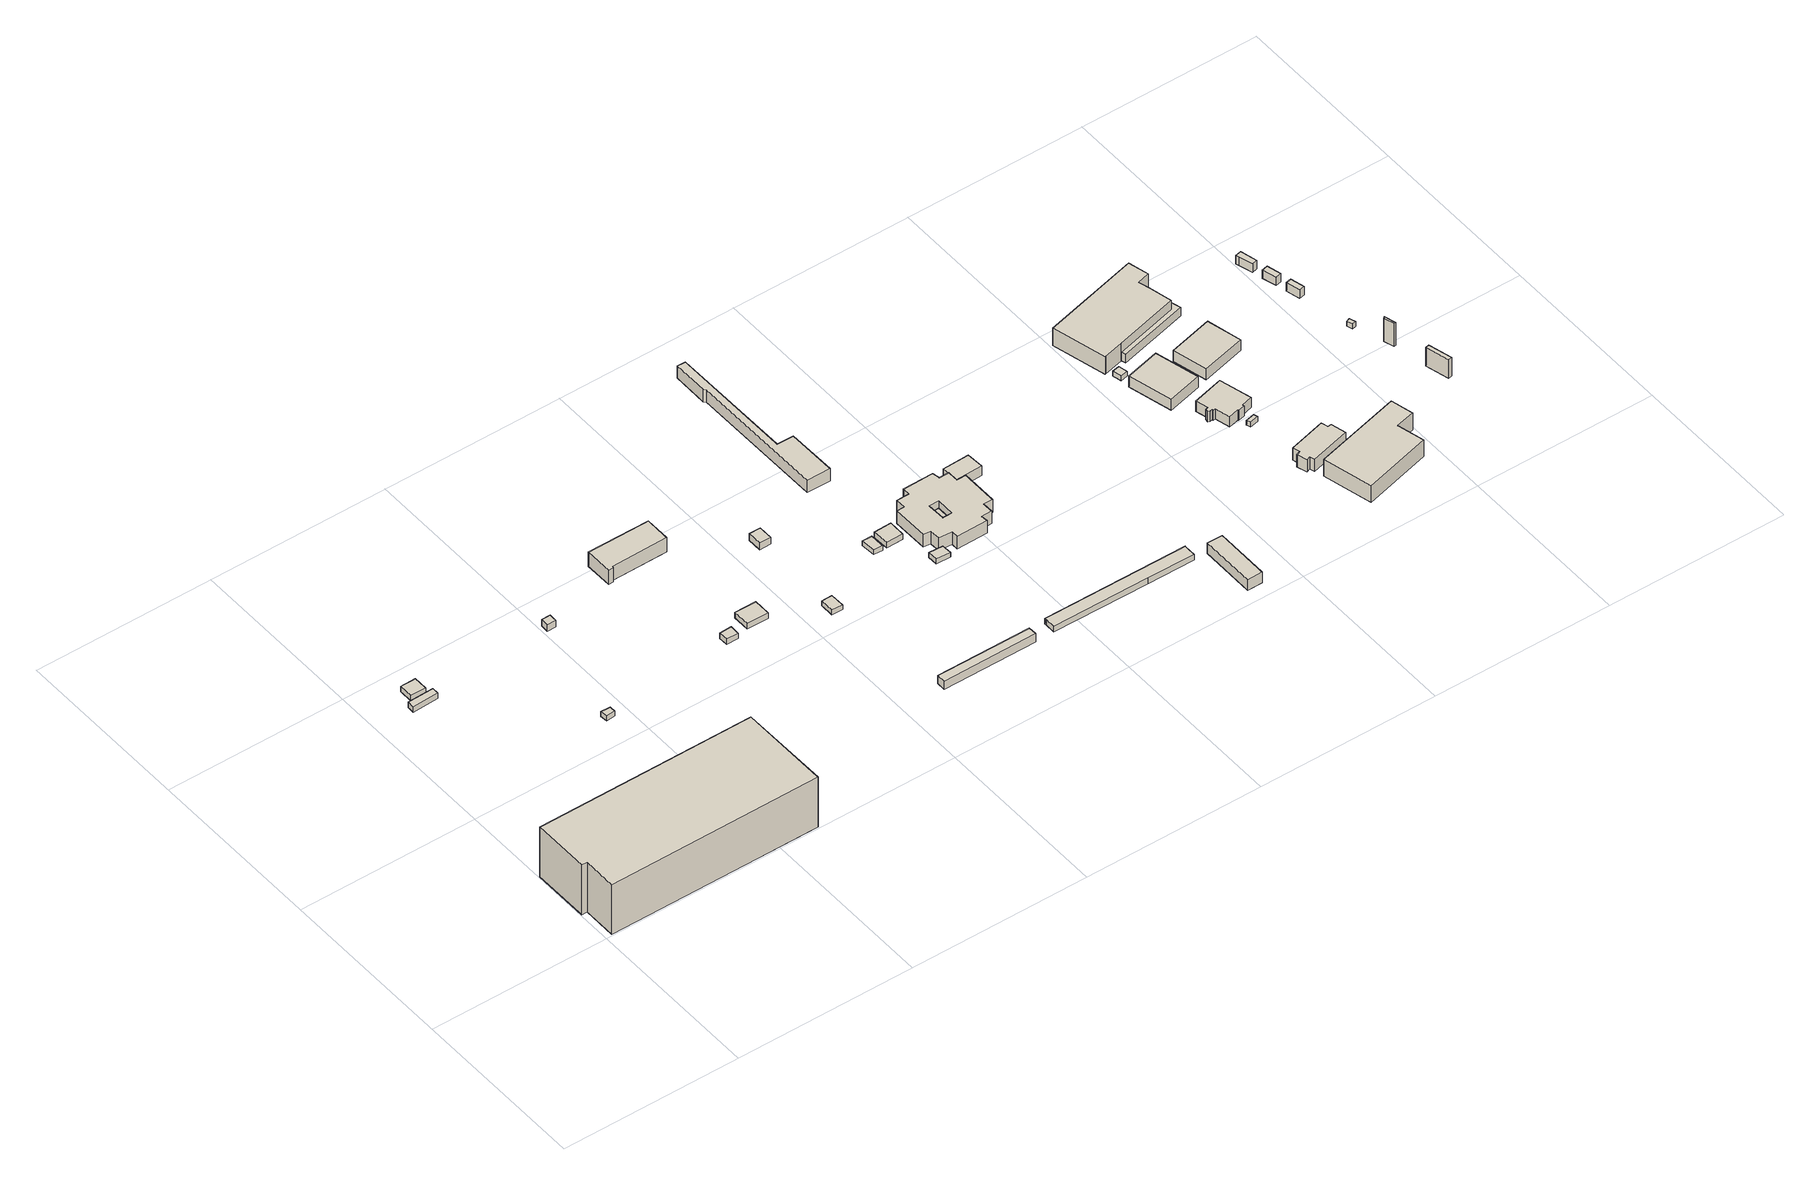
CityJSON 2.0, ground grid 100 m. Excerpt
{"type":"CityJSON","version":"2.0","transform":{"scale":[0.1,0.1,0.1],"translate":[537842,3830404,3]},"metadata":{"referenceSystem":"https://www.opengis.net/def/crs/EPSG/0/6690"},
"CityObjects":{
"building1":{"type":"Building","attributes":{"計測周辺長":344.12,"1/2500図郭":92,"区名":"住之江区","町丁目名称":"南港南４丁目","街区番号":1,"class":"3002","usage":"431","measuredHeight":31.3,"storeysAboveGround":5,"BuildingDetailAttribute.buildingRoofEdgeArea":6091.1,"BuildingDetailAttribute.buildingStructureType":"603","BuildingDetailAttribute.buildingStructureOrgType":"3","BuildingDetailAttribute.detailedUsage":"1720","BuildingDetailAttribute.specifiedBuildingCoverageRate":0.6,"BuildingDetailAttribute.surveyYear":2017,"BuildingHighTideRiskAttribute.description":"1","BuildingHighTideRiskAttribute.rank":"2","BuildingHighTideRiskAttribute.depth":2.47,"BuildingIDAttribute.prefecture":"27","BuildingIDAttribute.city":"27125"},"geometry":[{"type":"Solid","lod":"1","boundaries":[[[[0,1,2,3,4,5]],[[4,6,7,5]],[[3,8,6,4]],[[2,9,8,3]],[[1,10,9,2]],[[0,11,10,1]],[[5,7,11,0]],[[6,8,9,10,11,7]]]]}]},
"building2":{"type":"Building","attributes":{"計測周辺長":36.76,"1/2500図郭":92,"区名":"住之江区","町丁目名称":"南港南５丁目","街区番号":2,"class":"3001","usage":"431","measuredHeight":3.6,"storeysAboveGround":1,"BuildingDetailAttribute.buildingRoofEdgeArea":56.19,"BuildingDetailAttribute.buildingStructureType":"610","BuildingDetailAttribute.buildingStructureOrgType":"2","BuildingDetailAttribute.detailedUsage":"1720","BuildingDetailAttribute.specifiedBuildingCoverageRate":0.6,"BuildingDetailAttribute.surveyYear":2017,"BuildingHighTideRiskAttribute.description":"1","BuildingHighTideRiskAttribute.rank":"2","BuildingHighTideRiskAttribute.depth":2.03,"BuildingIDAttribute.prefecture":"27","BuildingIDAttribute.city":"27125"},"geometry":[{"type":"Solid","lod":"1","boundaries":[[[[12,13,14,15]],[[14,16,17,15]],[[13,18,16,14]],[[12,19,18,13]],[[15,17,19,12]],[[16,18,19,17]]]]}]},
"building3":{"type":"Building","attributes":{"計測周辺長":32.5,"1/2500図郭":92,"区名":"住之江区","町丁目名称":"南港南５丁目","街区番号":2,"class":"3001","usage":"431","measuredHeight":3.4,"storeysAboveGround":1,"BuildingDetailAttribute.buildingRoofEdgeArea":65.87,"BuildingDetailAttribute.buildingStructureType":"610","BuildingDetailAttribute.buildingStructureOrgType":"2","BuildingDetailAttribute.detailedUsage":"1720","BuildingDetailAttribute.specifiedBuildingCoverageRate":0.6,"BuildingDetailAttribute.surveyYear":2017,"BuildingHighTideRiskAttribute.description":"1","BuildingHighTideRiskAttribute.rank":"2","BuildingHighTideRiskAttribute.depth":2.05,"BuildingIDAttribute.prefecture":"27","BuildingIDAttribute.city":"27125"},"geometry":[{"type":"Solid","lod":"1","boundaries":[[[[20,21,22,23]],[[22,24,25,23]],[[21,26,24,22]],[[20,27,26,21]],[[23,25,27,20]],[[24,26,27,25]]]]}]},
"building4":{"type":"Building","attributes":{"計測周辺長":17.77,"1/2500図郭":92,"区名":"住之江区","町丁目名称":"南港南５丁目","街区番号":2,"class":"3001","usage":"431","storeysAboveGround":1,"BuildingDetailAttribute.buildingRoofEdgeArea":19.22,"BuildingDetailAttribute.buildingStructureType":"610","BuildingDetailAttribute.buildingStructureOrgType":"2","BuildingDetailAttribute.detailedUsage":"1720","BuildingDetailAttribute.specifiedBuildingCoverageRate":0.6,"BuildingDetailAttribute.surveyYear":2017,"BuildingHighTideRiskAttribute.description":"1","BuildingHighTideRiskAttribute.rank":"2","BuildingHighTideRiskAttribute.depth":2.02,"BuildingIDAttribute.prefecture":"27","BuildingIDAttribute.city":"27125"},"geometry":[{"type":"Solid","lod":"1","boundaries":[[[[28,29,30,31]],[[30,32,33,31]],[[29,34,32,30]],[[28,35,34,29]],[[31,33,35,28]],[[32,34,35,33]]]]}]},
"building5":{"type":"Building","attributes":{"計測周辺長":18.76,"1/2500図郭":92,"区名":"住之江区","町丁目名称":"南港南５丁目","街区番号":2,"class":"3003","usage":"431","measuredHeight":4.2,"storeysAboveGround":1,"BuildingDetailAttribute.buildingRoofEdgeArea":21.94,"BuildingDetailAttribute.buildingStructureType":"603","BuildingDetailAttribute.buildingStructureOrgType":"3","BuildingDetailAttribute.detailedUsage":"1720","BuildingDetailAttribute.specifiedBuildingCoverageRate":0.6,"BuildingDetailAttribute.surveyYear":2017,"BuildingHighTideRiskAttribute.description":"1","BuildingHighTideRiskAttribute.rank":"2","BuildingHighTideRiskAttribute.depth":2.23,"BuildingIDAttribute.prefecture":"27","BuildingIDAttribute.city":"27125"},"geometry":[{"type":"Solid","lod":"1","boundaries":[[[[36,37,38,39]],[[38,40,41,39]],[[37,42,40,38]],[[36,43,42,37]],[[39,41,43,36]],[[40,42,43,41]]]]}]},
"building6":{"type":"Building","attributes":{"計測周辺長":23.76,"1/2500図郭":92,"区名":"住之江区","町丁目名称":"南港南５丁目","街区番号":2,"class":"3001","usage":"431","measuredHeight":3.4,"storeysAboveGround":1,"BuildingDetailAttribute.buildingRoofEdgeArea":34.76,"BuildingDetailAttribute.buildingStructureType":"610","BuildingDetailAttribute.buildingStructureOrgType":"2","BuildingDetailAttribute.detailedUsage":"1720","BuildingDetailAttribute.specifiedBuildingCoverageRate":0.6,"BuildingDetailAttribute.surveyYear":2017,"BuildingHighTideRiskAttribute.description":"1","BuildingHighTideRiskAttribute.rank":"2","BuildingHighTideRiskAttribute.depth":2.02,"BuildingIDAttribute.prefecture":"27","BuildingIDAttribute.city":"27125"},"geometry":[{"type":"Solid","lod":"1","boundaries":[[[[44,45,46,47]],[[46,48,49,47]],[[45,50,48,46]],[[44,51,50,45]],[[47,49,51,44]],[[48,50,51,49]]]]}]},
"building7":{"type":"Building","attributes":{"計測周辺長":98.78,"1/2500図郭":92,"区名":"住之江区","町丁目名称":"南港南５丁目","街区番号":2,"class":"3002","usage":"431","measuredHeight":8.9,"storeysAboveGround":1,"BuildingDetailAttribute.buildingRoofEdgeArea":488.44,"BuildingDetailAttribute.buildingStructureType":"603","BuildingDetailAttribute.buildingStructureOrgType":"3","BuildingDetailAttribute.detailedUsage":"1720","BuildingDetailAttribute.specifiedBuildingCoverageRate":0.6,"BuildingDetailAttribute.surveyYear":2017,"BuildingHighTideRiskAttribute.description":"1","BuildingHighTideRiskAttribute.rank":"2","BuildingHighTideRiskAttribute.depth":2.52,"BuildingIDAttribute.prefecture":"27","BuildingIDAttribute.city":"27125"},"geometry":[{"type":"Solid","lod":"1","boundaries":[[[[52,53,54,55,56,57]],[[56,58,59,57]],[[55,60,58,56]],[[54,61,60,55]],[[53,62,61,54]],[[52,63,62,53]],[[57,59,63,52]],[[58,60,61,62,63,59]]]]}]},
"building8":{"type":"Building","attributes":{"計測周辺長":43,"1/2500図郭":92,"区名":"住之江区","町丁目名称":"南港南５丁目","街区番号":2,"class":"3001","usage":"431","measuredHeight":3.5,"storeysAboveGround":1,"BuildingDetailAttribute.buildingRoofEdgeArea":113.96,"BuildingDetailAttribute.buildingStructureType":"610","BuildingDetailAttribute.buildingStructureOrgType":"2","BuildingDetailAttribute.detailedUsage":"1720","BuildingDetailAttribute.specifiedBuildingCoverageRate":0.6,"BuildingDetailAttribute.surveyYear":2017,"BuildingHighTideRiskAttribute.description":"1","BuildingHighTideRiskAttribute.rank":"2","BuildingHighTideRiskAttribute.depth":2.09,"BuildingIDAttribute.prefecture":"27","BuildingIDAttribute.city":"27125"},"geometry":[{"type":"Solid","lod":"1","boundaries":[[[[64,65,66,67]],[[66,68,69,67]],[[65,70,68,66]],[[64,71,70,65]],[[67,69,71,64]],[[68,70,71,69]]]]}]},
"building9":{"type":"Building","attributes":{"計測周辺長":27.76,"1/2500図郭":92,"区名":"住之江区","町丁目名称":"南港南５丁目","街区番号":2,"class":"3001","usage":"431","storeysAboveGround":1,"BuildingDetailAttribute.buildingRoofEdgeArea":47.25,"BuildingDetailAttribute.buildingStructureType":"610","BuildingDetailAttribute.buildingStructureOrgType":"2","BuildingDetailAttribute.detailedUsage":"1720","BuildingDetailAttribute.specifiedBuildingCoverageRate":0.6,"BuildingDetailAttribute.surveyYear":2017,"BuildingHighTideRiskAttribute.description":"1","BuildingHighTideRiskAttribute.rank":"2","BuildingHighTideRiskAttribute.depth":2.41,"BuildingIDAttribute.prefecture":"27","BuildingIDAttribute.city":"27125"},"geometry":[{"type":"Solid","lod":"1","boundaries":[[[[72,73,74,75]],[[74,76,77,75]],[[73,78,76,74]],[[72,79,78,73]],[[75,77,79,72]],[[76,78,79,77]]]]}]},
"building10":{"type":"Building","attributes":{"計測周辺長":212.27,"1/2500図郭":92,"区名":"住之江区","町丁目名称":"南港南４丁目","街区番号":1,"class":"3003","usage":"431","measuredHeight":5.2,"storeysAboveGround":1,"BuildingDetailAttribute.buildingRoofEdgeArea":2729.5,"BuildingDetailAttribute.buildingStructureType":"610","BuildingDetailAttribute.buildingStructureOrgType":"2","BuildingDetailAttribute.detailedUsage":"1720","BuildingDetailAttribute.specifiedBuildingCoverageRate":0.6,"BuildingDetailAttribute.surveyYear":2017,"BuildingHighTideRiskAttribute.description":"1","BuildingHighTideRiskAttribute.rank":"2","BuildingHighTideRiskAttribute.depth":2.19,"BuildingIDAttribute.prefecture":"27","BuildingIDAttribute.city":"27125"},"geometry":[{"type":"Solid","lod":"1","boundaries":[[[[80,81,82,83,84]],[[83,85,86,84]],[[82,87,85,83]],[[81,88,87,82]],[[80,89,88,81]],[[84,86,89,80]],[[85,87,88,89,86]]]]}]},
"building11":{"type":"Building","attributes":{"計測周辺長":28.5,"1/2500図郭":92,"区名":"住之江区","町丁目名称":"南港南５丁目","街区番号":2,"class":"3003","usage":"431","measuredHeight":4.4,"storeysAboveGround":1,"BuildingDetailAttribute.buildingRoofEdgeArea":50,"BuildingDetailAttribute.buildingStructureType":"603","BuildingDetailAttribute.buildingStructureOrgType":"3","BuildingDetailAttribute.detailedUsage":"1720","BuildingDetailAttribute.specifiedBuildingCoverageRate":0.6,"BuildingDetailAttribute.surveyYear":2017,"BuildingHighTideRiskAttribute.description":"1","BuildingHighTideRiskAttribute.rank":"2","BuildingHighTideRiskAttribute.depth":1.97,"BuildingIDAttribute.prefecture":"27","BuildingIDAttribute.city":"27125"},"geometry":[{"type":"Solid","lod":"1","boundaries":[[[[90,91,92,93]],[[92,94,95,93]],[[91,96,94,92]],[[90,97,96,91]],[[93,95,97,90]],[[94,96,97,95]]]]}]},
"building12":{"type":"Building","attributes":{"計測周辺長":26.53,"1/2500図郭":92,"区名":"住之江区","町丁目名称":"南港南５丁目","街区番号":2,"class":"3001","usage":"431","storeysAboveGround":1,"BuildingDetailAttribute.buildingRoofEdgeArea":41.94,"BuildingDetailAttribute.buildingStructureType":"610","BuildingDetailAttribute.buildingStructureOrgType":"2","BuildingDetailAttribute.detailedUsage":"1720","BuildingDetailAttribute.specifiedBuildingCoverageRate":0.6,"BuildingDetailAttribute.surveyYear":2017,"BuildingHighTideRiskAttribute.description":"1","BuildingHighTideRiskAttribute.rank":"2","BuildingHighTideRiskAttribute.depth":2.4,"BuildingIDAttribute.prefecture":"27","BuildingIDAttribute.city":"27125"},"geometry":[{"type":"Solid","lod":"1","boundaries":[[[[98,99,100,101]],[[100,102,103,101]],[[99,104,102,100]],[[98,105,104,99]],[[101,103,105,98]],[[102,104,105,103]]]]}]},
"building13":{"type":"Building","attributes":{"計測周辺長":37.01,"1/2500図郭":92,"区名":"住之江区","町丁目名称":"南港南５丁目","街区番号":2,"class":"3001","usage":"431","measuredHeight":3.5,"storeysAboveGround":1,"BuildingDetailAttribute.buildingRoofEdgeArea":85.5,"BuildingDetailAttribute.buildingStructureType":"610","BuildingDetailAttribute.buildingStructureOrgType":"2","BuildingDetailAttribute.detailedUsage":"1720","BuildingDetailAttribute.specifiedBuildingCoverageRate":0.6,"BuildingDetailAttribute.surveyYear":2017,"BuildingHighTideRiskAttribute.description":"1","BuildingHighTideRiskAttribute.rank":"2","BuildingHighTideRiskAttribute.depth":2.37,"BuildingIDAttribute.prefecture":"27","BuildingIDAttribute.city":"27125"},"geometry":[{"type":"Solid","lod":"1","boundaries":[[[[106,107,108,109]],[[108,110,111,109]],[[107,112,110,108]],[[106,113,112,107]],[[109,111,113,106]],[[110,112,113,111]]]]}]},
"building14":{"type":"Building","attributes":{"class":"3001","BuildingDetailAttribute.specifiedBuildingCoverageRate":0.6,"BuildingDetailAttribute.surveyYear":2017,"BuildingHighTideRiskAttribute.description":"1","BuildingHighTideRiskAttribute.rank":"2","BuildingHighTideRiskAttribute.depth":2.3,"BuildingIDAttribute.prefecture":"27","BuildingIDAttribute.city":"27125"},"geometry":[{"type":"Solid","lod":"1","boundaries":[[[[114,115,116,117]],[[116,118,119,117]],[[115,120,118,116]],[[114,121,120,115]],[[117,119,121,114]],[[118,120,121,119]]]]}]},
"building15":{"type":"Building","attributes":{"計測周辺長":220.43,"1/2500図郭":92,"区名":"住之江区","町丁目名称":"南港南５丁目","街区番号":2,"class":"3003","usage":"431","measuredHeight":7.9,"storeysAboveGround":1,"BuildingDetailAttribute.buildingRoofEdgeArea":629.07,"BuildingDetailAttribute.buildingStructureType":"603","BuildingDetailAttribute.buildingStructureOrgType":"3","BuildingDetailAttribute.detailedUsage":"1720","BuildingDetailAttribute.specifiedBuildingCoverageRate":0.6,"BuildingDetailAttribute.surveyYear":2017,"BuildingHighTideRiskAttribute.description":"1","BuildingHighTideRiskAttribute.rank":"2","BuildingHighTideRiskAttribute.depth":2.07,"BuildingIDAttribute.prefecture":"27","BuildingIDAttribute.city":"27125"},"geometry":[{"type":"Solid","lod":"1","boundaries":[[[[122,123,124,125,126,127,128,129]],[[128,130,131,129]],[[127,132,130,128]],[[126,133,132,127]],[[125,134,133,126]],[[124,135,134,125]],[[123,136,135,124]],[[122,137,136,123]],[[129,131,137,122]],[[130,132,133,134,135,136,137,131]]]]}]},
"building16":{"type":"Building","attributes":{"計測周辺長":30.75,"1/2500図郭":92,"区名":"住之江区","町丁目名称":"南港南５丁目","街区番号":2,"class":"3001","usage":"431","storeysAboveGround":1,"BuildingDetailAttribute.buildingRoofEdgeArea":53.75,"BuildingDetailAttribute.buildingStructureType":"610","BuildingDetailAttribute.buildingStructureOrgType":"2","BuildingDetailAttribute.detailedUsage":"1720","BuildingDetailAttribute.specifiedBuildingCoverageRate":0.6,"BuildingDetailAttribute.surveyYear":2017,"BuildingHighTideRiskAttribute.description":"1","BuildingHighTideRiskAttribute.rank":"2","BuildingHighTideRiskAttribute.depth":1.96,"BuildingIDAttribute.prefecture":"27","BuildingIDAttribute.city":"27125"},"geometry":[{"type":"Solid","lod":"1","boundaries":[[[[138,139,140,141]],[[140,142,143,141]],[[139,144,142,140]],[[138,145,144,139]],[[141,143,145,138]],[[142,144,145,143]]]]}]},
"building17":{"type":"Building","attributes":{"計測周辺長":188.13,"1/2500図郭":92,"区名":"住之江区","町丁目名称":"南港南５丁目","街区番号":2,"class":"3001","usage":"431","measuredHeight":7.8,"storeysAboveGround":2,"BuildingDetailAttribute.buildingRoofEdgeArea":1241.29,"BuildingDetailAttribute.buildingStructureType":"603","BuildingDetailAttribute.buildingStructureOrgType":"3","BuildingDetailAttribute.detailedUsage":"1720","BuildingDetailAttribute.specifiedBuildingCoverageRate":0.6,"BuildingDetailAttribute.surveyYear":2017,"BuildingHighTideRiskAttribute.description":"1","BuildingHighTideRiskAttribute.rank":"2","BuildingHighTideRiskAttribute.depth":2.18,"BuildingIDAttribute.prefecture":"27","BuildingIDAttribute.city":"27125"},"geometry":[{"type":"Solid","lod":"1","boundaries":[[[[146,147,148,149,150,151,152,153,154,155,156,157,158,159,160,161,162,163,164,165],[166,167,168,169]],[[164,170,171,165]],[[163,172,170,164]],[[162,173,172,163]],[[161,174,173,162]],[[160,175,174,161]],[[159,176,175,160]],[[158,177,176,159]],[[157,178,177,158]],[[156,179,178,157]],[[155,180,179,156]],[[154,181,180,155]],[[153,182,181,154]],[[152,183,182,153]],[[151,184,183,152]],[[150,185,184,151]],[[149,186,185,150]],[[148,187,186,149]],[[147,188,187,148]],[[146,189,188,147]],[[165,171,189,146]],[[168,190,191,169]],[[167,192,190,168]],[[166,193,192,167]],[[169,191,193,166]],[[170,172,173,174,175,176,177,178,179,180,181,182,183,184,185,186,187,188,189,171],[190,192,193,191]]]]}]},
"building18":{"type":"Building","attributes":{"計測周辺長":173.87,"1/2500図郭":92,"区名":"住之江区","町丁目名称":"南港南４丁目","街区番号":1,"class":"3002","usage":"431","measuredHeight":3.7,"storeysAboveGround":1,"BuildingDetailAttribute.buildingRoofEdgeArea":542.45,"BuildingDetailAttribute.buildingStructureType":"610","BuildingDetailAttribute.buildingStructureOrgType":"2","BuildingDetailAttribute.detailedUsage":"1720","BuildingDetailAttribute.specifiedBuildingCoverageRate":0.6,"BuildingDetailAttribute.surveyYear":2017,"BuildingHighTideRiskAttribute.description":"1","BuildingHighTideRiskAttribute.rank":"2","BuildingHighTideRiskAttribute.depth":2.04,"BuildingIDAttribute.prefecture":"27","BuildingIDAttribute.city":"27125"},"geometry":[{"type":"Solid","lod":"1","boundaries":[[[[194,195,196,197,198,199,200]],[[199,201,202,200]],[[198,203,201,199]],[[197,204,203,198]],[[196,205,204,197]],[[195,206,205,196]],[[194,207,206,195]],[[200,202,207,194]],[[201,203,204,205,206,207,202]]]]}]},
"building19":{"type":"Building","attributes":{"計測周辺長":49.03,"1/2500図郭":92,"区名":"住之江区","町丁目名称":"南港南５丁目","街区番号":2,"class":"3001","usage":"431","measuredHeight":6.1,"storeysAboveGround":2,"BuildingDetailAttribute.buildingRoofEdgeArea":143.31,"BuildingDetailAttribute.buildingStructureType":"603","BuildingDetailAttribute.buildingStructureOrgType":"3","BuildingDetailAttribute.detailedUsage":"1720","BuildingDetailAttribute.specifiedBuildingCoverageRate":0.6,"BuildingDetailAttribute.surveyYear":2017,"BuildingHighTideRiskAttribute.description":"1","BuildingHighTideRiskAttribute.rank":"2","BuildingHighTideRiskAttribute.depth":2.04,"BuildingIDAttribute.prefecture":"27","BuildingIDAttribute.city":"27125"},"geometry":[{"type":"Solid","lod":"1","boundaries":[[[[208,209,210,211]],[[210,212,213,211]],[[209,214,212,210]],[[208,215,214,209]],[[211,213,215,208]],[[212,214,215,213]]]]}]},
"building20":{"type":"Building","attributes":{"計測周辺長":78.28,"1/2500図郭":92,"区名":"住之江区","町丁目名称":"南港南４丁目","街区番号":1,"class":"3002","usage":"431","measuredHeight":6.7,"storeysAboveGround":1,"BuildingDetailAttribute.buildingRoofEdgeArea":258.44,"BuildingDetailAttribute.buildingStructureType":"610","BuildingDetailAttribute.buildingStructureOrgType":"2","BuildingDetailAttribute.detailedUsage":"1720","BuildingDetailAttribute.specifiedBuildingCoverageRate":0.6,"BuildingDetailAttribute.surveyYear":2017,"BuildingHighTideRiskAttribute.description":"1","BuildingHighTideRiskAttribute.rank":"2","BuildingHighTideRiskAttribute.depth":2.06,"BuildingIDAttribute.prefecture":"27","BuildingIDAttribute.city":"27125"},"geometry":[{"type":"Solid","lod":"1","boundaries":[[[[216,217,218,219]],[[218,220,221,219]],[[217,222,220,218]],[[216,223,222,217]],[[219,221,223,216]],[[220,222,223,221]]]]}]},
"building21":{"type":"Building","attributes":{"計測周辺長":18.64,"1/2500図郭":92,"区名":"住之江区","町丁目名称":"南港南５丁目","街区番号":3,"class":"3001","usage":"431","storeysAboveGround":1,"BuildingDetailAttribute.buildingRoofEdgeArea":21.47,"BuildingDetailAttribute.buildingStructureType":"603","BuildingDetailAttribute.buildingStructureOrgType":"3","BuildingDetailAttribute.detailedUsage":"1720","BuildingDetailAttribute.specifiedBuildingCoverageRate":0.6,"BuildingDetailAttribute.surveyYear":2017,"BuildingHighTideRiskAttribute.description":"1","BuildingHighTideRiskAttribute.rank":"2","BuildingHighTideRiskAttribute.depth":2.11,"BuildingIDAttribute.prefecture":"27","BuildingIDAttribute.city":"27125"},"geometry":[{"type":"Solid","lod":"1","boundaries":[[[[224,225,226,227]],[[226,228,229,227]],[[225,230,228,226]],[[224,231,230,225]],[[227,229,231,224]],[[228,230,231,229]]]]}]},
"building22":{"type":"Building","attributes":{"計測周辺長":89.22,"1/2500図郭":92,"区名":"住之江区","町丁目名称":"南港南５丁目","街区番号":3,"class":"3001","usage":"431","measuredHeight":6.8,"storeysAboveGround":1,"BuildingDetailAttribute.buildingRoofEdgeArea":490.5,"BuildingDetailAttribute.buildingStructureType":"610","BuildingDetailAttribute.buildingStructureOrgType":"2","BuildingDetailAttribute.detailedUsage":"1720","BuildingDetailAttribute.specifiedBuildingCoverageRate":0.6,"BuildingDetailAttribute.surveyYear":2017,"BuildingHighTideRiskAttribute.description":"1","BuildingHighTideRiskAttribute.rank":"2","BuildingHighTideRiskAttribute.depth":2.19,"BuildingIDAttribute.prefecture":"27","BuildingIDAttribute.city":"27125"},"geometry":[{"type":"Solid","lod":"1","boundaries":[[[[232,233,234,235]],[[234,236,237,235]],[[233,238,236,234]],[[232,239,238,233]],[[235,237,239,232]],[[236,238,239,237]]]]}]},
"building23":{"type":"Building","attributes":{"計測周辺長":73.35,"1/2500図郭":92,"区名":"住之江区","町丁目名称":"南港南５丁目","街区番号":3,"class":"3001","usage":"452","measuredHeight":6.4,"storeysAboveGround":1,"BuildingDetailAttribute.buildingRoofEdgeArea":320.91,"BuildingDetailAttribute.buildingStructureType":"603","BuildingDetailAttribute.buildingStructureOrgType":"3","BuildingDetailAttribute.detailedUsage":"1610","BuildingDetailAttribute.specifiedBuildingCoverageRate":0.6,"BuildingDetailAttribute.surveyYear":2017,"BuildingHighTideRiskAttribute.description":"1","BuildingHighTideRiskAttribute.rank":"2","BuildingHighTideRiskAttribute.depth":1.95,"BuildingIDAttribute.prefecture":"27","BuildingIDAttribute.city":"27125"},"geometry":[{"type":"Solid","lod":"1","boundaries":[[[[240,241,242,243,244,245,246,247,248,249,250,251,252,253,254]],[[253,255,256,254]],[[252,257,255,253]],[[251,258,257,252]],[[250,259,258,251]],[[249,260,259,250]],[[248,261,260,249]],[[247,262,261,248]],[[246,263,262,247]],[[245,264,263,246]],[[244,265,264,245]],[[243,266,265,244]],[[242,267,266,243]],[[241,268,267,242]],[[240,269,268,241]],[[254,256,269,240]],[[255,257,258,259,260,261,262,263,264,265,266,267,268,269,256]]]]}]},
"building24":{"type":"Building","attributes":{"計測周辺長":14.63,"1/2500図郭":92,"区名":"住之江区","町丁目名称":"南港南５丁目","街区番号":3,"class":"3001","usage":"452","storeysAboveGround":1,"BuildingDetailAttribute.buildingRoofEdgeArea":11.59,"BuildingDetailAttribute.buildingStructureType":"603","BuildingDetailAttribute.buildingStructureOrgType":"3","BuildingDetailAttribute.detailedUsage":"1610","BuildingDetailAttribute.specifiedBuildingCoverageRate":0.6,"BuildingDetailAttribute.surveyYear":2017,"BuildingTsunamiRiskAttribute.description":"1","BuildingTsunamiRiskAttribute.rank":"1","BuildingTsunamiRiskAttribute.depth":0.15,"BuildingHighTideRiskAttribute.description":"1","BuildingHighTideRiskAttribute.rank":"2","BuildingHighTideRiskAttribute.depth":2.21,"BuildingIDAttribute.prefecture":"27","BuildingIDAttribute.city":"27125"},"geometry":[{"type":"Solid","lod":"1","boundaries":[[[[270,271,272,273]],[[272,274,275,273]],[[271,276,274,272]],[[270,277,276,271]],[[273,275,277,270]],[[274,276,277,275]]]]}]},
"building25":{"type":"Building","attributes":{"計測周辺長":76.13,"1/2500図郭":92,"区名":"住之江区","町丁目名称":"南港南５丁目","街区番号":5,"class":"3001","usage":"401","measuredHeight":7.7,"storeysAboveGround":2,"BuildingDetailAttribute.buildingRoofEdgeArea":300.59,"BuildingDetailAttribute.buildingStructureType":"603","BuildingDetailAttribute.buildingStructureOrgType":"3","BuildingDetailAttribute.detailedUsage":"1310","BuildingDetailAttribute.specifiedBuildingCoverageRate":0.6,"BuildingDetailAttribute.surveyYear":2017,"BuildingHighTideRiskAttribute.description":"1","BuildingHighTideRiskAttribute.rank":"2","BuildingHighTideRiskAttribute.depth":2.26,"BuildingIDAttribute.prefecture":"27","BuildingIDAttribute.city":"27125"},"geometry":[{"type":"Solid","lod":"1","boundaries":[[[[278,279,280,281,282,283,284,285,286,287]],[[286,288,289,287]],[[285,290,288,286]],[[284,291,290,285]],[[283,292,291,284]],[[282,293,292,283]],[[281,294,293,282]],[[280,295,294,281]],[[279,296,295,280]],[[278,297,296,279]],[[287,289,297,278]],[[288,290,291,292,293,294,295,296,297,289]]]]}]},
"building26":{"type":"Building","attributes":{"計測周辺長":172.64,"1/2500図郭":92,"区名":"住之江区","町丁目名称":"南港南５丁目","街区番号":3,"class":"3002","usage":"431","measuredHeight":11,"storeysAboveGround":1,"BuildingDetailAttribute.buildingRoofEdgeArea":1578.03,"BuildingDetailAttribute.buildingStructureType":"603","BuildingDetailAttribute.buildingStructureOrgType":"3","BuildingDetailAttribute.detailedUsage":"1720","BuildingDetailAttribute.specifiedBuildingCoverageRate":0.6,"BuildingDetailAttribute.surveyYear":2017,"BuildingHighTideRiskAttribute.description":"1","BuildingHighTideRiskAttribute.rank":"2","BuildingHighTideRiskAttribute.depth":2.29,"BuildingIDAttribute.prefecture":"27","BuildingIDAttribute.city":"27125"},"geometry":[{"type":"Solid","lod":"1","boundaries":[[[[298,299,300,301,302,303,304,305,306]],[[305,307,308,306]],[[304,309,307,305]],[[303,310,309,304]],[[302,311,310,303]],[[301,312,311,302]],[[300,313,312,301]],[[299,314,313,300]],[[298,315,314,299]],[[306,308,315,298]],[[307,309,310,311,312,313,314,315,308]]]]}]},
"building27":{"type":"Building","attributes":{"計測周辺長":155.66,"1/2500図郭":92,"区名":"住之江区","町丁目名称":"南港南５丁目","街区番号":5,"class":"3002","usage":"441","measuredHeight":10.6,"storeysAboveGround":1,"BuildingDetailAttribute.buildingRoofEdgeArea":1226.82,"BuildingDetailAttribute.buildingStructureType":"603","BuildingDetailAttribute.buildingStructureOrgType":"3","BuildingDetailAttribute.detailedUsage":"1510","BuildingDetailAttribute.specifiedBuildingCoverageRate":0.6,"BuildingDetailAttribute.surveyYear":2017,"BuildingHighTideRiskAttribute.description":"1","BuildingHighTideRiskAttribute.rank":"2","BuildingHighTideRiskAttribute.depth":2.34,"BuildingIDAttribute.prefecture":"27","BuildingIDAttribute.city":"27125"},"geometry":[{"type":"Solid","lod":"1","boundaries":[[[[316,317,318,319,320,321]],[[320,322,323,321]],[[319,324,322,320]],[[318,325,324,319]],[[317,326,325,318]],[[316,327,326,317]],[[321,323,327,316]],[[322,324,325,326,327,323]]]]}]},
"building28":{"type":"Building","attributes":{"計測周辺長":112.48,"1/2500図郭":92,"区名":"住之江区","町丁目名称":"南港南５丁目","街区番号":3,"class":"3003","usage":"431","measuredHeight":5.4,"storeysAboveGround":1,"BuildingDetailAttribute.buildingRoofEdgeArea":150.09,"BuildingDetailAttribute.buildingStructureType":"603","BuildingDetailAttribute.buildingStructureOrgType":"3","BuildingDetailAttribute.detailedUsage":"1720","BuildingDetailAttribute.specifiedBuildingCoverageRate":0.6,"BuildingDetailAttribute.surveyYear":2017,"BuildingHighTideRiskAttribute.description":"1","BuildingHighTideRiskAttribute.rank":"2","BuildingHighTideRiskAttribute.depth":2.29,"BuildingIDAttribute.prefecture":"27","BuildingIDAttribute.city":"27125"},"geometry":[{"type":"Solid","lod":"1","boundaries":[[[[328,329,330,331,332,333]],[[332,334,335,333]],[[331,336,334,332]],[[330,337,336,331]],[[329,338,337,330]],[[328,339,338,329]],[[333,335,339,328]],[[334,336,337,338,339,335]]]]}]},
"building29":{"type":"Building","attributes":{"計測周辺長":89.71,"1/2500図郭":92,"区名":"住之江区","町丁目名称":"南港南５丁目","街区番号":3,"class":"3001","usage":"431","measuredHeight":6.7,"storeysAboveGround":1,"BuildingDetailAttribute.buildingRoofEdgeArea":495.65,"BuildingDetailAttribute.buildingStructureType":"610","BuildingDetailAttribute.buildingStructureOrgType":"2","BuildingDetailAttribute.detailedUsage":"1720","BuildingDetailAttribute.specifiedBuildingCoverageRate":0.6,"BuildingDetailAttribute.surveyYear":2017,"BuildingHighTideRiskAttribute.description":"1","BuildingHighTideRiskAttribute.rank":"2","BuildingHighTideRiskAttribute.depth":2.24,"BuildingIDAttribute.prefecture":"27","BuildingIDAttribute.city":"27125"},"geometry":[{"type":"Solid","lod":"1","boundaries":[[[[340,341,342,343]],[[342,344,345,343]],[[341,346,344,342]],[[340,347,346,341]],[[343,345,347,340]],[[344,346,347,345]]]]}]},
"building30":{"type":"Building","attributes":{"計測周辺長":30.92,"1/2500図郭":92,"区名":"住之江区","町丁目名称":"南港南５丁目","街区番号":4,"class":"3003","usage":"431","measuredHeight":11.9,"storeysAboveGround":1,"BuildingDetailAttribute.buildingRoofEdgeArea":27.62,"BuildingDetailAttribute.buildingStructureType":"603","BuildingDetailAttribute.buildingStructureOrgType":"3","BuildingDetailAttribute.detailedUsage":"1720","BuildingDetailAttribute.specifiedBuildingCoverageRate":0.6,"BuildingDetailAttribute.surveyYear":2017,"BuildingTsunamiRiskAttribute.description":"1","BuildingTsunamiRiskAttribute.rank":"1","BuildingTsunamiRiskAttribute.depth":0.03,"BuildingHighTideRiskAttribute.description":"1","BuildingHighTideRiskAttribute.rank":"2","BuildingHighTideRiskAttribute.depth":2.5,"BuildingIDAttribute.prefecture":"27","BuildingIDAttribute.city":"27125"},"geometry":[{"type":"Solid","lod":"1","boundaries":[[[[348,349,350,351]],[[350,352,353,351]],[[349,354,352,350]],[[348,355,354,349]],[[351,353,355,348]],[[352,354,355,353]]]]}]},
"building31":{"type":"Building","attributes":{"計測周辺長":11.72,"1/2500図郭":92,"区名":"住之江区","町丁目名称":"南港南５丁目","街区番号":4,"class":"3001","usage":"431","storeysAboveGround":1,"BuildingDetailAttribute.buildingRoofEdgeArea":8.22,"BuildingDetailAttribute.buildingStructureType":"603","BuildingDetailAttribute.buildingStructureOrgType":"3","BuildingDetailAttribute.detailedUsage":"1720","BuildingDetailAttribute.specifiedBuildingCoverageRate":0.6,"BuildingDetailAttribute.surveyYear":2017,"BuildingHighTideRiskAttribute.description":"1","BuildingHighTideRiskAttribute.rank":"2","BuildingHighTideRiskAttribute.depth":2.29,"BuildingIDAttribute.prefecture":"27","BuildingIDAttribute.city":"27125"},"geometry":[{"type":"Solid","lod":"1","boundaries":[[[[356,357,358,359]],[[358,360,361,359]],[[357,362,360,358]],[[356,363,362,357]],[[359,361,363,356]],[[360,362,363,361]]]]}]},
"building32":{"type":"Building","attributes":{"計測周辺長":14.83,"1/2500図郭":92,"区名":"住之江区","町丁目名称":"南港南５丁目","街区番号":4,"class":"3003","usage":"431","measuredHeight":14.5,"storeysAboveGround":1,"BuildingDetailAttribute.buildingRoofEdgeArea":6.47,"BuildingDetailAttribute.buildingStructureType":"603","BuildingDetailAttribute.buildingStructureOrgType":"3","BuildingDetailAttribute.detailedUsage":"1720","BuildingDetailAttribute.specifiedBuildingCoverageRate":0.6,"BuildingDetailAttribute.surveyYear":2017,"BuildingTsunamiRiskAttribute.description":"1","BuildingTsunamiRiskAttribute.rank":"1","BuildingTsunamiRiskAttribute.depth":0.03,"BuildingHighTideRiskAttribute.description":"1","BuildingHighTideRiskAttribute.rank":"2","BuildingHighTideRiskAttribute.depth":2.52,"BuildingIDAttribute.prefecture":"27","BuildingIDAttribute.city":"27125"},"geometry":[{"type":"Solid","lod":"1","boundaries":[[[[364,365,366,367]],[[366,368,369,367]],[[365,370,368,366]],[[364,371,370,365]],[[367,369,371,364]],[[368,370,371,369]]]]}]},
"building33":{"type":"Building","attributes":{"計測周辺長":21.49,"1/2500図郭":92,"区名":"住之江区","町丁目名称":"南港南５丁目","街区番号":4,"class":"3003","usage":"431","measuredHeight":5.4,"storeysAboveGround":1,"BuildingDetailAttribute.buildingRoofEdgeArea":23.38,"BuildingDetailAttribute.buildingStructureType":"603","BuildingDetailAttribute.buildingStructureOrgType":"3","BuildingDetailAttribute.detailedUsage":"1720","BuildingDetailAttribute.specifiedBuildingCoverageRate":0.6,"BuildingDetailAttribute.surveyYear":2017,"BuildingHighTideRiskAttribute.description":"1","BuildingHighTideRiskAttribute.rank":"2","BuildingHighTideRiskAttribute.depth":2.36,"BuildingIDAttribute.prefecture":"27","BuildingIDAttribute.city":"27125"},"geometry":[{"type":"Solid","lod":"1","boundaries":[[[[372,373,374,375]],[[374,376,377,375]],[[373,378,376,374]],[[372,379,378,373]],[[375,377,379,372]],[[376,378,379,377]]]]}]},
"building34":{"type":"Building","attributes":{"計測周辺長":22.68,"1/2500図郭":92,"区名":"住之江区","町丁目名称":"南港南５丁目","街区番号":4,"class":"3003","usage":"431","measuredHeight":5.2,"storeysAboveGround":1,"BuildingDetailAttribute.buildingRoofEdgeArea":26.69,"BuildingDetailAttribute.buildingStructureType":"603","BuildingDetailAttribute.buildingStructureOrgType":"3","BuildingDetailAttribute.detailedUsage":"1720","BuildingDetailAttribute.specifiedBuildingCoverageRate":0.6,"BuildingDetailAttribute.surveyYear":2017,"BuildingHighTideRiskAttribute.description":"1","BuildingHighTideRiskAttribute.rank":"2","BuildingHighTideRiskAttribute.depth":2.38,"BuildingIDAttribute.prefecture":"27","BuildingIDAttribute.city":"27125"},"geometry":[{"type":"Solid","lod":"1","boundaries":[[[[380,381,382,383]],[[382,384,385,383]],[[381,386,384,382]],[[380,387,386,381]],[[383,385,387,380]],[[384,386,387,385]]]]}]},
"building35":{"type":"Building","attributes":{"計測周辺長":25.53,"1/2500図郭":92,"区名":"住之江区","町丁目名称":"南港南５丁目","街区番号":4,"class":"3002","usage":"431","measuredHeight":5.4,"storeysAboveGround":1,"BuildingDetailAttribute.buildingRoofEdgeArea":30.56,"BuildingDetailAttribute.buildingStructureType":"603","BuildingDetailAttribute.buildingStructureOrgType":"3","BuildingDetailAttribute.detailedUsage":"1720","BuildingDetailAttribute.specifiedBuildingCoverageRate":0.6,"BuildingDetailAttribute.surveyYear":2017,"BuildingHighTideRiskAttribute.description":"1","BuildingHighTideRiskAttribute.rank":"2","BuildingHighTideRiskAttribute.depth":2.21,"BuildingIDAttribute.prefecture":"27","BuildingIDAttribute.city":"27125"},"geometry":[{"type":"Solid","lod":"1","boundaries":[[[[388,389,390,391,392]],[[391,393,394,392]],[[390,395,393,391]],[[389,396,395,390]],[[388,397,396,389]],[[392,394,397,388]],[[393,395,396,397,394]]]]}]}
},
"vertices":[
[38,7,2],[38,196,2],[8,195,2],[7,513,2],[1221,516,2],[1223,10,2],[1221,516,315],[1223,10,315],[7,513,315],[8,195,315],[38,196,315],[38,7,315],
[203,1770,8],[348,1774,8],[348,1737,8],[203,1730,8],[348,1737,44],[203,1730,44],[348,1774,44],[203,1770,44],
[240,1798,9],[239,1876,9],[324,1876,9],[325,1799,9],[324,1876,42],[325,1799,42],[239,1876,42],[240,1798,42],
[871,1192,8],[923,1190,8],[924,1155,8],[874,1152,8],[924,1155,38],[874,1152,38],[923,1190,38],[871,1192,38],
[1067,1836,7],[1067,1791,7],[1017,1791,7],[1019,1836,7],[1017,1791,49],[1019,1836,49],[1067,1791,49],[1067,1836,49],
[1620,1227,8],[1617,1277,8],[1685,1280,8],[1685,1225,8],[1685,1280,42],[1685,1225,42],[1617,1277,42],[1620,1227,42],
[1430,2025,6],[1775,2026,6],[1774,1886,6],[1461,1883,6],[1459,1873,6],[1431,1872,6],[1459,1873,95],[1431,1872,95],[1461,1883,95],[1774,1886,95],[1775,2026,95],[1430,2025,95],
[1757,1251,7],[1757,1346,7],[1876,1344,7],[1877,1250,7],[1876,1344,42],[1877,1250,42],[1757,1346,42],[1757,1251,42],
[2124,1095,6],[2123,1172,6],[2183,1173,6],[2184,1093,6],[2183,1173,36],[2184,1093,36],[2123,1172,36],[2124,1095,36],
[2758,391,8],[2758,386,8],[2232,385,8],[2232,435,8],[2756,433,8],[2232,435,60],[2756,433,60],[2232,385,60],[2758,386,60],[2758,391,60],
[2183,1717,8],[2184,1637,8],[2121,1637,8],[2120,1717,8],[2121,1637,51],[2120,1717,51],[2184,1637,51],[2183,1717,51],
[2517,1298,7],[2511,1378,7],[2566,1376,7],[2567,1296,7],[2566,1376,37],[2567,1296,37],[2511,1378,37],[2517,1298,37],
[2588,1387,7],[2686,1390,7],[2684,1300,7],[2592,1297,7],[2684,1300,42],[2592,1297,42],[2686,1390,42],[2588,1387,42],
[2709,1078,6],[2708,1133,6],[2786,1129,6],[2789,1074,6],[2786,1129,36],[2789,1074,36],[2708,1133,36],[2709,1078,36],
[2519,2571,7],[2509,2580,7],[2510,2778,7],[2555,2776,7],[2559,2086,7],[2651,2084,7],[2654,1810,7],[2524,1811,7],[2654,1810,85],[2524,1811,85],[2651,2084,85],[2559,2086,85],[2555,2776,85],[2510,2778,85],[2509,2580,85],[2519,2571,85],
[2866,1339,8],[2921,1340,8],[2922,1240,8],[2870,1239,8],[2922,1240,38],[2870,1239,38],[2921,1340,38],[2866,1339,38],
[2728,1403,5],[2771,1403,5],[2770,1458,5],[2840,1459,5],[2840,1499,5],[3010,1503,5],[3017,1461,5],[3072,1461,5],[3073,1401,5],[3123,1402,5],[3123,1197,5],[3073,1197,5],[3073,1139,5],[3016,1138,5],[3019,1101,5],[2846,1099,5],[2846,1137,5],[2773,1141,5],[2770,1198,5],[2730,1203,5],[2922,1240,5],[2921,1340,5],[2866,1339,5],[2870,1239,5],[2770,1198,84],[2730,1203,84],[2773,1141,84],[2846,1137,84],[2846,1099,84],[3019,1101,84],[3016,1138,84],[3073,1139,84],[3073,1197,84],[3123,1197,84],[3123,1402,84],[3073,1401,84],[3072,1461,84],[3017,1461,84],[3010,1503,84],[2840,1499,84],[2840,1459,84],[2770,1458,84],[2771,1403,84],[2728,1403,84],[2866,1339,84],[2870,1239,84],[2921,1340,84],[2922,1240,84],
[3664,384,8],[3400,385,8],[2863,388,8],[2863,448,8],[2863,456,8],[3665,452,8],[3665,451,8],[3665,452,44],[3665,451,44],[2863,456,44],[2863,448,44],[2863,388,44],[3400,385,44],[3664,384,44],
[3077,1511,7],[3224,1515,7],[3230,1421,7],[3080,1414,7],[3230,1421,68],[3080,1414,68],[3224,1515,68],[3077,1511,68],
[3738,381,10],[3822,380,10],[3820,74,10],[3736,73,10],[3820,74,77],[3736,73,77],[3822,380,77],[3738,381,77],
[4108,1589,6],[4151,1597,6],[4161,1547,6],[4121,1539,6],[4161,1547,36],[4121,1539,36],[4151,1597,36],[4108,1589,36],
[4125,1487,4],[4315,1535,4],[4376,1293,4],[4186,1245,4],[4376,1293,72],[4186,1245,72],[4315,1535,72],[4125,1487,72],
[4310,1077,6],[4297,1074,6],[4295,1081,6],[4283,1078,6],[4271,1083,6],[4273,1100,6],[4287,1104,6],[4270,1171,6],[4441,1216,6],[4487,1038,6],[4425,1022,6],[4428,1013,6],[4388,1003,6],[4386,1008,6],[4331,994,6],[4386,1008,70],[4331,994,70],[4388,1003,70],[4428,1013,70],[4425,1022,70],[4487,1038,70],[4441,1216,70],[4270,1171,70],[4287,1104,70],[4273,1100,70],[4271,1083,70],[4283,1078,70],[4295,1081,70],[4297,1074,70],[4310,1077,70],
[4402,962,2],[4452,973,2],[4457,950,2],[4410,940,2],[4457,950,32],[4410,940,32],[4452,973,32],[4402,962,32],
[4456,553,2],[4434,545,2],[4418,600,2],[4441,608,2],[4430,648,2],[4635,702,2],[4645,665,2],[4665,667,2],[4686,583,2],[4464,525,2],[4686,583,79],[4464,525,79],[4665,667,79],[4645,665,79],[4635,702,79],[4430,648,79],[4441,608,79],[4418,600,79],[4434,545,79],[4456,553,79],
[4091,1619,5],[4088,1619,5],[4013,1916,5],[4551,2053,5],[4580,1941,5],[4510,1923,5],[4526,1868,5],[4557,1736,5],[4200,1645,5],[4557,1736,115],[4200,1645,115],[4526,1868,115],[4510,1923,115],[4580,1941,115],[4551,2053,115],[4013,1916,115],[4088,1619,115],[4091,1619,115],
[4477,476,3],[4960,600,3],[4989,476,3],[4884,450,3],[4921,303,3],[4545,204,3],[4921,303,109],[4545,204,109],[4884,450,109],[4989,476,109],[4960,600,109],[4477,476,109],
[4557,1736,7],[4526,1868,7],[4555,1876,7],[4597,1719,7],[4208,1620,7],[4200,1645,7],[4208,1620,61],[4200,1645,61],[4597,1719,61],[4555,1876,61],[4526,1868,61],[4557,1736,61],
[4388,1500,6],[4632,1561,6],[4679,1370,6],[4435,1309,6],[4679,1370,73],[4435,1309,73],[4632,1561,73],[4388,1500,73],
[5345,652,6],[5325,646,6],[5291,776,6],[5311,781,6],[5291,776,124],[5311,781,124],[5325,646,124],[5345,652,124],
[5162,1207,7],[5184,1215,7],[5195,1180,7],[5172,1175,7],[5195,1180,37],[5172,1175,37],[5184,1215,37],[5162,1207,37],
[5262,968,7],[5254,966,7],[5236,1021,7],[5246,1033,7],[5236,1021,152],[5246,1033,152],[5254,966,152],[5262,968,152],
[5132,1489,6],[5102,1484,6],[5083,1559,6],[5113,1564,6],[5083,1559,61],[5113,1564,61],[5102,1484,61],[5132,1489,61],
[5100,1624,7],[5068,1616,7],[5047,1693,7],[5080,1701,7],[5047,1693,59],[5080,1701,59],[5068,1616,59],[5100,1624,59],
[5041,1851,7],[5064,1759,7],[5034,1751,7],[5013,1826,7],[5008,1843,7],[5013,1826,61],[5008,1843,61],[5034,1751,61],[5064,1759,61],[5041,1851,61]
]}
